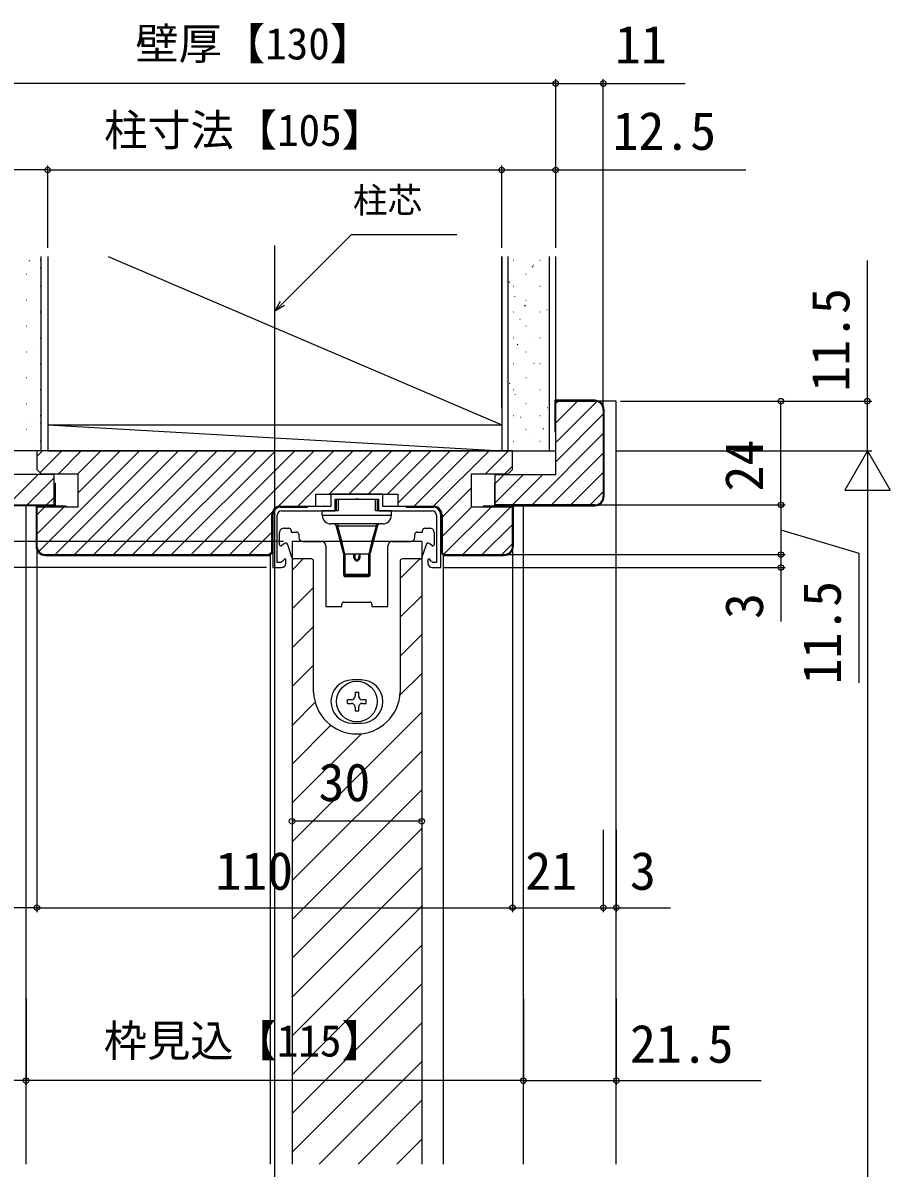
# Model space of a CAD drawing. Units: millimetres, scale not verified. Extents: x -525 to 525, y -783 to 779.
# Drawn here: x -405.2 to -204.7, y 326 to 590.9 of the extents above; entities that cross this region are included whole.
import ezdxf
from ezdxf.enums import TextEntityAlignment as Align

# ---------------------------------------------------------------- set-up
doc = ezdxf.new("R2010")
doc.units = ezdxf.units.MM
doc.header["$LTSCALE"] = 4
for name, color, linetype in [('0-3_YKK_11', 7, 'Continuous'), ('0-5_YKK_12', 2, 'Continuous'), ('0-6_YKK_13', 4, 'Continuous'), ('0-8_YKK_D', 6, 'Continuous'), ('0-A_YSS_K', 3, 'Continuous'), ('0-B_YSS_KE', 3, 'Continuous')]:
    doc.layers.add(name, color=color, linetype=linetype)
doc.styles.add('ＭＳ ゴシック', font='')
doc.styles.get('ＭＳ ゴシック').set_extended_font_data('MS Gothic')

msp = doc.modelspace()

# ---------------------------------------------------------------- linework, layer by layer
at = {"layer": '0-3_YKK_11'}
for points in [[(-310.6, 479.012), (-322, 479.012), (-322, 481.912), (-334, 481.912), (-334, 479.012), (-345.4, 479.012)], [(-345.4, 478.012), (-333, 478.012), (-333, 480.712), (-328.458, 480.712), (-328.275, 480.832), (-327.725, 480.832), (-327.542, 480.712), (-323, 480.712), (-323, 478.012), (-310.6, 478.012)], [(-347.4, 477.012), (-347.4, 464.912), (-345.4, 464.912)], [(-345.897, 466.112), (-346.4, 466.112), (-346.4, 477.012)], [(-310.6, 464.912), (-308.6, 464.912), (-308.6, 477.012)], [(-309.6, 477.012), (-309.6, 466.112), (-310.103, 466.112)], [(-344.4, 465.912), (-344.4, 466.782), (-344.692, 466.903), (-345.19, 466.404)], [(-310.81, 466.404), (-311.308, 466.903), (-311.6, 466.782), (-311.6, 465.912)]]:
    msp.add_lwpolyline(points, dxfattribs=at)
for centre, radius, start, end in [((-345.4, 477.012), 2, 90, 180), ((-345.4, 477.012), 1, 90, 180), ((-310.6, 477.012), 2, 360, 90), ((-310.6, 477.012), 1, 0, 90), ((-345.897, 467.112), 1, 270, 315), ((-310.103, 467.112), 1, 225, 270), ((-345.4, 465.912), 1, 270, 360), ((-310.6, 465.912), 1, 180, 270)]:
    msp.add_arc(centre, radius, start, end, dxfattribs=at)
at = {"layer": '0-5_YKK_12'}
for p, q in [((-347, 141.912), (-347, 539.412)), ((-268.001, 503.412), (-282.003, 503.412)), ((-268.001, 326.912), (-268.001, 503.412)), ((-404.5, 326.912), (-404.5, 479.412)), ((-289.5, 326.912), (-289.5, 479.412)), ((-343, 470.912), (-343, 326.912)), ((-313, 470.912), (-313, 326.912)), ((-348, 326.912), (-348, 468.112)), ((-342.984, 464.327), (-340.399, 466.912)), ((-317.984, 462.386), (-313.459, 466.912)), ((-308, 326.912), (-308, 468.112)), ((-342.984, 455.346), (-337.984, 460.346)), ((-317.984, 453.406), (-313, 458.39)), ((-342.984, 446.366), (-337.984, 451.366)), ((-317.984, 444.425), (-313, 449.41)), ((-342.984, 437.386), (-337.984, 442.386)), ((-318.032, 435.398), (-313, 440.429)), ((-342.984, 428.406), (-337.63, 433.76)), ((-342.984, 401.465), (-313, 431.449)), ((-342.984, 419.425), (-333.993, 428.417)), ((-342.984, 410.445), (-326.966, 426.464)), ((-342.984, 392.485), (-313, 422.469)), ((-342.984, 383.504), (-313, 413.489)), ((-342.984, 374.524), (-313, 404.508)), ((-342.984, 365.544), (-313, 395.528)), ((-342.984, 356.564), (-313, 386.548)), ((-342.984, 347.583), (-313, 377.568)), ((-342.984, 338.603), (-313, 368.587)), ((-342.984, 329.623), (-313, 359.607)), ((-336.715, 326.912), (-313, 350.627)), ((-327.735, 326.912), (-313, 341.647)), ((-318.755, 326.912), (-313, 332.666))]:
    msp.add_line(p, q, dxfattribs=at)
at = {"layer": '0-6_YKK_13'}
for p, q in [((-332.8, 480.712), (-332.8, 478.012)), ((-332.8, 480.712), (-323.2, 480.712)), ((-332.343, 480.712), (-332.343, 478.012)), ((-323.657, 478.012), (-323.657, 480.712)), ((-323.2, 478.012), (-323.2, 480.712)), ((-336, 477.012), (-336, 478.012)), ((-332.343, 478.012), (-336, 478.012)), ((-336, 477.012), (-320, 477.012)), ((-320, 478.012), (-323.657, 478.012)), ((-320, 477.012), (-320, 478.012)), ((-322, 475.012), (-334, 475.012)), ((-331.06, 468.234), (-332.776, 474.641)), ((-332.431, 474.512), (-332.776, 474.641)), ((-332.431, 475.012), (-332.431, 474.512)), ((-331.493, 471.012), (-332.431, 474.512)), ((-323.569, 474.512), (-332.431, 474.512)), ((-323.224, 474.641), (-324.94, 468.234)), ((-323.569, 474.512), (-324.507, 471.012)), ((-323.569, 475.012), (-323.569, 474.512)), ((-323.224, 474.641), (-323.569, 474.512)), ((-345.9, 470.212), (-345.9, 473.012)), ((-344.9, 474.012), (-343.7, 474.012)), ((-343.2, 473.512), (-343.2, 473.112)), ((-343.2, 473.112), (-341.9, 473.112)), ((-341.4, 472.612), (-341.4, 471.912)), ((-314.6, 471.912), (-314.6, 472.612)), ((-314.1, 473.112), (-312.8, 473.112)), ((-312.8, 473.112), (-312.8, 473.512)), ((-312.3, 474.012), (-311.1, 474.012)), ((-310.1, 473.012), (-310.1, 470.212)), ((-345.511, 469.912), (-345.6, 469.912)), ((-344.937, 470.309), (-345.316, 469.984)), ((-344.798, 470.428), (-344.937, 470.309)), ((-344.76, 470.457), (-344.798, 470.428)), ((-343.035, 467.317), (-343.998, 470.206)), ((-313, 470.912), (-343, 470.912)), ((-340.4, 470.912), (-336.2, 470.912)), ((-331.783, 470.934), (-331.493, 471.012)), ((-330.77, 468.012), (-331.493, 471.012)), ((-331.493, 471.012), (-324.507, 471.012)), ((-324.507, 471.012), (-325.23, 468.012)), ((-324.217, 470.934), (-324.507, 471.012)), ((-319.8, 470.912), (-315.6, 470.912)), ((-312.002, 470.206), (-312.965, 467.317)), ((-311.202, 470.428), (-311.24, 470.457)), ((-311.063, 470.309), (-311.202, 470.428)), ((-310.684, 469.984), (-311.063, 470.309)), ((-310.4, 469.912), (-310.489, 469.912)), ((-342.968, 467.117), (-343.035, 467.317)), ((-338.5, 466.912), (-342.684, 466.912)), ((-331, 463.123), (-331, 468.121)), ((-325.23, 468.012), (-330.77, 468.012)), ((-330.7, 462.823), (-330.7, 468.012)), ((-328.8, 468.012), (-328.8, 467.596)), ((-328.5, 468.012), (-328.5, 467.633)), ((-327.5, 468.012), (-327.5, 467.633)), ((-327.2, 467.596), (-327.2, 468.012)), ((-325.3, 468.012), (-325.3, 462.823)), ((-325, 468.121), (-325, 463.123)), ((-318, 466.412), (-318, 454.312)), ((-313.316, 466.912), (-317.5, 466.912)), ((-312.965, 467.317), (-313.032, 467.117)), ((-330.7, 463.42), (-325.3, 463.42)), ((-330.7, 463.086), (-325.3, 463.086)), ((-330.7, 462.83), (-325.3, 462.83)), ((-330.7, 462.823), (-325.3, 462.823)), ((-331.5, 455.912), (-331.5, 456.412)), ((-331, 456.912), (-325, 456.912)), ((-324.5, 456.412), (-324.5, 455.912)), ((-318, 454.312), (-318, 436.112)), ((-327, 438.912), (-329, 438.912)), ((-328.42, 436.062), (-327.58, 436.062)), ((-328.42, 436.062), (-328.42, 435.172)), ((-327.58, 435.172), (-327.58, 436.062)), ((-330.15, 433.492), (-330.15, 434.332)), ((-329.26, 434.332), (-330.15, 434.332)), ((-330.15, 433.492), (-329.26, 433.492)), ((-328.42, 432.652), (-328.42, 431.762)), ((-327.58, 431.762), (-327.58, 432.652)), ((-325.85, 434.332), (-326.74, 434.332)), ((-326.74, 433.492), (-325.85, 433.492)), ((-326.74, 433.492), (-325.85, 433.492)), ((-325.85, 433.492), (-325.85, 434.332)), ((-328.42, 431.762), (-327.58, 431.762)), ((-329, 428.912), (-327, 428.912))]:
    msp.add_line(p, q, dxfattribs=at)
for points in [[(-335.2, 469.912), (-335.2, 455.912), (-331.5, 455.912)], [(-324.5, 455.912), (-320.8, 455.912), (-320.8, 469.912)], [(-338, 436.119), (-338, 454.312), (-338, 466.412)], [(-328.8, 467.596), (-328.769, 467.596), (-328.739, 467.597), (-328.708, 467.598), (-328.678, 467.599), (-328.647, 467.601), (-328.616, 467.604), (-328.586, 467.607), (-328.556, 467.612), (-328.526, 467.618), (-328.5, 467.633)], [(-328.8, 467.596), (-328.791, 467.427), (-328.763, 467.26), (-328.717, 467.098), (-328.651, 466.943), (-328.563, 466.799), (-328.453, 466.671), (-328.32, 466.567), (-328.167, 466.498), (-328, 466.473), (-327.833, 466.498), (-327.68, 466.567), (-327.547, 466.671), (-327.437, 466.799), (-327.349, 466.943), (-327.283, 467.098), (-327.237, 467.26), (-327.209, 467.427), (-327.2, 467.596)], [(-328.5, 467.633), (-328.496, 467.517), (-328.485, 467.402), (-328.465, 467.289), (-328.437, 467.177), (-328.399, 467.067), (-328.35, 466.963), (-328.288, 466.865), (-328.209, 466.781), (-328.112, 466.719), (-328, 466.694), (-327.888, 466.719), (-327.791, 466.781), (-327.712, 466.865), (-327.65, 466.963), (-327.601, 467.067), (-327.563, 467.177), (-327.535, 467.289), (-327.515, 467.402), (-327.504, 467.517), (-327.5, 467.633)], [(-327.2, 467.596), (-327.231, 467.596), (-327.261, 467.597), (-327.292, 467.598), (-327.322, 467.599), (-327.353, 467.601), (-327.384, 467.604), (-327.414, 467.607), (-327.444, 467.612), (-327.474, 467.618), (-327.5, 467.633)], [(-330.7, 463.42), (-330.731, 463.42), (-330.761, 463.42), (-330.792, 463.419), (-330.822, 463.417), (-330.853, 463.415), (-330.884, 463.413), (-330.914, 463.409), (-330.944, 463.405), (-330.974, 463.399), (-331, 463.384), (-330.994, 463.326), (-330.977, 463.27), (-330.949, 463.218), (-330.912, 463.173), (-330.866, 463.136), (-330.814, 463.109), (-330.758, 463.092), (-330.7, 463.086)], [(-331, 463.123), (-330.993, 463.065), (-330.975, 463.01), (-330.947, 462.959), (-330.91, 462.915), (-330.865, 462.879), (-330.813, 462.852), (-330.758, 462.836), (-330.7, 462.83)], [(-325, 463.384), (-325.026, 463.399), (-325.056, 463.405), (-325.086, 463.409), (-325.116, 463.413), (-325.147, 463.415), (-325.178, 463.417), (-325.208, 463.419), (-325.239, 463.42), (-325.269, 463.42), (-325.3, 463.42)], [(-325.3, 463.086), (-325.242, 463.092), (-325.186, 463.109), (-325.134, 463.136), (-325.088, 463.173), (-325.051, 463.218), (-325.023, 463.27), (-325.006, 463.326), (-325, 463.384)], [(-325, 463.123), (-325.007, 463.065), (-325.025, 463.01), (-325.053, 462.959), (-325.09, 462.915), (-325.135, 462.879), (-325.187, 462.852), (-325.242, 462.836), (-325.3, 462.83)]]:
    msp.add_lwpolyline(points, dxfattribs=at)
msp.add_circle((-328, 433.912), 4.7, dxfattribs=at)
for centre, radius, start, end in [((-334, 477.012), 2, 180, 270), ((-322, 477.012), 2, 270, 0), ((-333.259, 474.512), 0.5, 15, 89.80906), ((-322.741, 474.512), 0.5, 90.67994, 165), ((-344.9, 473.012), 1, 93.6951, 180), ((-344.9, 473.012), 1, 90, 93.6951), ((-343.7, 473.512), 0.5, 0, 90), ((-341.9, 472.612), 0.5, 0, 90), ((-340.4, 471.912), 1, 180, 270), ((-315.6, 471.912), 1, 270, 0), ((-314.1, 472.612), 0.5, 90, 180), ((-312.3, 473.512), 0.5, 90, 180), ((-311.1, 473.012), 1, 86.3049, 90), ((-311.1, 473.012), 1, 0, 86.3049), ((-345.6, 470.212), 0.3, 180, 270), ((-345.511, 470.212), 0.3, 270, 310.60129), ((-344.473, 470.048), 0.5, 18.43495, 125.07316), ((-336.2, 469.912), 1, 0, 90), ((-319.8, 469.912), 1, 90, 180), ((-311.527, 470.048), 0.5, 54.92684, 161.56505), ((-310.489, 470.212), 0.3, 229.39871, 270), ((-310.4, 470.212), 0.3, 270, 0), ((-342.684, 467.212), 0.3, 198.43495, 270), ((-338.5, 466.412), 0.5, 0, 90), ((-330.77, 468.312), 0.3, 195, 270), ((-325.23, 468.312), 0.3, 270, 345), ((-317.5, 466.412), 0.5, 90, 180), ((-313.316, 467.212), 0.3, 270, 341.56505), ((-330.706, 463.128), 0.294, 180.00014, 180.79402), ((-330.705, 463.128), 0.295, 180.7939, 181.00886), ((-330.7, 463.123), 0.3, 180, 270), ((-325.3, 463.123), 0.3, 270, 0), ((-325.294, 463.128), 0.294, 359.20598, 359.99986), ((-325.295, 463.128), 0.295, 358.99114, 359.2061), ((-331, 456.412), 0.5, 90, 180), ((-325, 456.412), 0.5, 0, 90), ((-329, 433.912), 5, 90, 270), ((-327, 433.912), 5, 270, 90), ((-337.5, 436.119), 0.5, 180, 181.79037), ((-328, 436.416), 10.005, 181.79037, 358.25523), ((-329.26, 435.172), 0.84, 270, 0), ((-326.74, 435.172), 0.84, 180, 270), ((-329.26, 432.652), 0.84, 0, 90), ((-326.74, 432.652), 0.84, 90, 180)]:
    msp.add_arc(centre, radius, start, end, dxfattribs=at)
at = {"layer": '0-8_YKK_D'}
for p, q in [((-282, 538.912), (-282, 577.912)), ((-282, 538.912), (-282, 577.912)), ((-271.003, 502.412), (-271.003, 577.912)), ((-282, 576.912), (-412, 576.912)), ((-399.5, 538.912), (-399.5, 557.912)), ((-399.5, 538.912), (-399.5, 557.912)), ((-399.5, 556.912), (-294.5, 556.912)), ((-294.5, 538.912), (-294.5, 557.912)), ((-294.5, 538.912), (-294.5, 557.912)), ((-282, 538.912), (-282, 557.912)), ((-267.001, 503.412), (-208.935, 503.412)), ((-267.001, 503.412), (-228.935, 503.412)), ((-229.935, 479.412), (-229.935, 503.412)), ((-267.984, 491.912), (-208.935, 491.912)), ((-266.001, 491.912), (-208.935, 491.912)), ((-209.935, 491.912), (-215.185, 482.818)), ((-209.935, 491.912), (-204.685, 482.818)), ((-209.935, 491.912), (-209.935, 473.725)), ((-215.185, 482.818), (-204.685, 482.818)), ((-209.935, 481.412), (-209.935, 169.412)), ((-272.003, 479.412), (-228.935, 479.412)), ((-272.003, 479.412), (-228.935, 479.412)), ((-229.935, 479.412), (-229.935, 467.912)), ((-344.999, 470.912), (-504.212, 470.912)), ((-344.999, 470.912), (-504.194, 470.912)), ((-344.999, 470.912), (-484.212, 470.912)), ((-402, 468.912), (-402, 385.212)), ((-293, 467.912), (-228.935, 467.912)), ((-292, 468.912), (-292, 385.212)), ((-266.001, 467.912), (-228.935, 467.912)), ((-348.899, 464.912), (-484.212, 464.912)), ((-308.1, 464.912), (-228.935, 464.912)), ((-313, 406.212), (-343, 406.212)), ((-402, 404.212), (-402, 385.212)), ((-292, 404.212), (-292, 385.212)), ((-271.003, 404.212), (-271.003, 385.212)), ((-271.003, 404.212), (-271.003, 385.212)), ((-268.001, 404.212), (-268.001, 385.212)), ((-402, 386.212), (-422.997, 386.212)), ((-402, 386.212), (-292, 386.212)), ((-292, 386.212), (-271.003, 386.212)), ((-404.5, 365.212), (-404.5, 345.212)), ((-404.5, 365.212), (-404.5, 345.212)), ((-289.5, 365.212), (-289.5, 345.212)), ((-289.5, 365.212), (-289.5, 345.212)), ((-268.001, 365.212), (-268.001, 345.212)), ((-289.5, 346.212), (-404.5, 346.212))]:
    msp.add_line(p, q, dxfattribs=at)
for points in [[(-282, 576.912), (-271.003, 576.912), (-252.113, 576.912)], [(-399.5, 556.912), (-412, 556.912), (-456.739, 556.912)], [(-294.5, 556.912), (-282, 556.912), (-238.024, 556.912)], [(-347, 524.246), (-345.197, 526.049), (-329.235, 542.011), (-304.843, 542.011)], [(-209.935, 491.912), (-209.935, 503.412), (-209.935, 535.962)], [(-344.714, 525.566), (-347, 524.246), (-345.68, 526.532)], [(-229.935, 473.662), (-211.935, 468.22), (-211.935, 438.22)], [(-229.935, 467.912), (-229.935, 464.912), (-229.935, 452.407)], [(-271.003, 386.212), (-268.001, 386.212), (-255.497, 386.212)], [(-404.5, 346.212), (-425.999, 346.212), (-459.503, 346.212)], [(-289.5, 346.212), (-268.001, 346.212), (-234.497, 346.212)]]:
    msp.add_lwpolyline(points, dxfattribs=at)
for centre in [(-282, 576.912), (-282, 576.912), (-271.003, 576.912), (-399.5, 556.912), (-399.5, 556.912), (-294.5, 556.912), (-294.5, 556.912), (-282, 556.912), (-229.935, 503.412), (-209.935, 503.412), (-229.935, 479.412), (-229.935, 479.412), (-229.935, 467.912), (-229.935, 467.912), (-229.935, 464.912), (-343, 406.212), (-313, 406.212), (-402, 386.212), (-402, 386.212), (-292, 386.212), (-292, 386.212), (-271.003, 386.212), (-271.003, 386.212), (-268.001, 386.212), (-404.5, 346.212), (-404.5, 346.212), (-289.5, 346.212), (-289.5, 346.212), (-268.001, 346.212)]:
    msp.add_circle(centre, 0.637, dxfattribs=at)
at = {"layer": '0-A_YSS_K'}
for p, q in [((-403.761, 535.849), (-403.594, 535.96)), ((-401.234, 536.016), (-401.134, 536.016)), ((-401, 491.912), (-401, 536.912)), ((-399.5, 536.912), (-399.5, 501.912)), ((-385.5, 536.912), (-294.5, 497.912)), ((-294.5, 501.912), (-294.5, 536.912)), ((-293, 491.912), (-293, 536.912)), ((-291.794, 536.016), (-291.694, 536.016)), ((-285.714, 536.016), (-285.614, 536.016)), ((-283.5, 536.912), (-283.5, 491.912)), ((-282, 491.912), (-282, 536.912)), ((-404.464, 532.786), (-404.364, 532.786)), ((-401.207, 534.265), (-401.188, 534.272)), ((-292.771, 532.891), (-292.752, 532.898)), ((-288.944, 532.786), (-288.844, 532.786)), ((-287.428, 534.493), (-287.261, 534.603)), ((-287.19, 534.867), (-287.171, 534.874)), ((-401.234, 530.036), (-401.134, 530.036)), ((-292.806, 530.933), (-292.639, 531.043)), ((-291.794, 530.036), (-291.694, 530.036)), ((-285.714, 530.036), (-285.614, 530.036)), ((-291.479, 527.667), (-291.46, 527.674)), ((-285.993, 529.61), (-285.974, 529.616)), ((-404.464, 526.806), (-404.364, 526.806)), ((-289.196, 525.486), (-289.03, 525.597)), ((-288.944, 526.806), (-288.844, 526.806)), ((-401.234, 524.056), (-401.134, 524.056)), ((-291.794, 524.056), (-291.694, 524.056)), ((-290.281, 522.409), (-290.262, 522.416)), ((-285.714, 524.056), (-285.614, 524.056)), ((-284.041, 524.619), (-284.022, 524.626)), ((-404.464, 520.826), (-404.364, 520.826)), ((-404.204, 521.84), (-404.185, 521.847)), ((-288.944, 520.826), (-288.844, 520.826)), ((-401.234, 518.076), (-401.134, 518.076)), ((-291.794, 518.076), (-291.694, 518.076)), ((-288.329, 517.418), (-288.31, 517.425)), ((-285.714, 518.076), (-285.614, 518.076)), ((-404.464, 514.846), (-404.364, 514.846)), ((-403.006, 516.583), (-402.987, 516.589)), ((-290.965, 516.48), (-290.799, 516.59)), ((-288.944, 514.846), (-288.844, 514.846)), ((-401.234, 512.096), (-401.134, 512.096)), ((-401.054, 511.592), (-401.035, 511.599)), ((-291.794, 512.096), (-291.694, 512.096)), ((-287.037, 512.194), (-287.018, 512.201)), ((-285.714, 512.096), (-285.614, 512.096)), ((-404.464, 508.866), (-404.364, 508.866)), ((-292.617, 510.218), (-292.599, 510.225)), ((-288.944, 508.866), (-288.844, 508.866)), ((-401.234, 506.116), (-401.134, 506.116)), ((-292.734, 507.473), (-292.567, 507.584)), ((-291.794, 506.116), (-291.694, 506.116)), ((-285.839, 506.936), (-285.82, 506.943)), ((-285.714, 506.116), (-285.614, 506.116)), ((-291.325, 504.994), (-291.307, 505)), ((-404.464, 502.886), (-404.364, 502.886)), ((-288.944, 502.886), (-288.844, 502.886)), ((-283.887, 501.946), (-283.869, 501.952)), ((-282, 502.86), (-281.449, 503.412)), ((-282, 498.37), (-276.959, 503.412)), ((-282, 493.88), (-272.526, 503.354)), ((-404.05, 499.167), (-404.031, 499.174)), ((-401.234, 500.136), (-401.134, 500.136)), ((-401.231, 498.346), (-401.064, 498.456)), ((-291.794, 500.136), (-291.694, 500.136)), ((-290.128, 499.736), (-290.109, 499.742)), ((-285.714, 500.136), (-285.614, 500.136)), ((-282.002, 489.388), (-271.003, 500.387)), ((-404.464, 496.906), (-404.364, 496.906)), ((-399.5, 497.912), (-294.5, 497.912)), ((-399.5, 497.912), (-294.5, 491.912)), ((-288.944, 496.906), (-288.844, 496.906)), ((-287.488, 479.412), (-271.003, 495.896)), ((-284.898, 496.989), (-284.731, 497.099)), ((-402.852, 493.909), (-402.834, 493.916)), ((-401.234, 494.156), (-401.134, 494.156)), ((-291.794, 494.156), (-291.694, 494.156)), ((-288.176, 494.745), (-288.157, 494.752)), ((-285.714, 494.156), (-285.614, 494.156)), ((-402, 490.623), (-400.712, 491.912)), ((-401.539, 468.634), (-378.261, 491.912)), ((-401.261, 486.872), (-396.222, 491.912)), ((-399.5, 491.912), (-294.5, 491.912)), ((-397.771, 467.912), (-373.771, 491.912)), ((-397.032, 486.612), (-391.732, 491.912)), ((-393.281, 467.912), (-369.281, 491.912)), ((-392.541, 486.612), (-387.241, 491.912)), ((-392.5, 482.163), (-382.751, 491.912)), ((-388.791, 467.912), (-364.791, 491.912)), ((-384.301, 467.912), (-360.301, 491.912)), ((-379.811, 467.912), (-355.811, 491.912)), ((-375.32, 467.912), (-351.32, 491.912)), ((-370.83, 467.912), (-346.83, 491.912)), ((-366.34, 467.912), (-342.34, 491.912)), ((-361.85, 467.912), (-337.85, 491.912)), ((-346.232, 479.04), (-333.36, 491.912)), ((-341.67, 479.112), (-328.87, 491.912)), ((-334.38, 481.912), (-324.38, 491.912)), ((-329.89, 481.912), (-319.89, 491.912)), ((-325.399, 481.912), (-315.399, 491.912)), ((-320.909, 481.912), (-310.909, 491.912)), ((-318.5, 479.831), (-306.419, 491.912)), ((-314.729, 479.112), (-301.929, 491.912)), ((-310.24, 479.111), (-297.439, 491.912)), ((-298.249, 486.612), (-292.949, 491.912)), ((-282.998, 479.412), (-271.003, 491.406)), ((-293.759, 486.612), (-292, 488.37)), ((-408.722, 479.412), (-401.722, 486.412)), ((-404.232, 479.412), (-397.997, 485.647)), ((-296.003, 484.367), (-293.959, 486.412)), ((-296.003, 479.877), (-289.469, 486.412)), ((-291.978, 479.412), (-284.978, 486.412)), ((-278.508, 479.412), (-271.003, 486.916)), ((-308.3, 476.56), (-301.5, 483.36)), ((-274.018, 479.412), (-271.003, 482.426)), ((-399.741, 479.412), (-397.997, 481.156)), ((-402, 477.153), (-400.241, 478.912)), ((-402, 472.663), (-395.751, 478.912)), ((-357.36, 467.912), (-347.628, 477.644)), ((-308.3, 472.07), (-301.459, 478.912)), ((-307.884, 467.996), (-296.969, 478.912)), ((-303.478, 467.912), (-292.478, 478.912)), ((-298.988, 467.912), (-292, 474.9)), ((-352.87, 467.912), (-347.7, 473.081)), ((-294.498, 467.912), (-292, 470.41)), ((-348.38, 467.912), (-347.7, 468.591))]:
    msp.add_line(p, q, dxfattribs=at)
for points in [[(-399.5, 536.912), (-399.5, 491.912), (-412, 491.912)], [(-294.5, 536.912), (-294.5, 491.912), (-282, 491.912)]]:
    msp.add_lwpolyline(points, dxfattribs=at)
at = {"layer": '0-B_YSS_KE'}
for p, q in [((-271.003, 501.412), (-271.003, 481.412)), ((-270.803, 481.412), (-270.803, 501.412))]:
    msp.add_line(p, q, dxfattribs=at)
for points in [[(-273.003, 503.612), (-282.203, 503.612), (-282.203, 496.412), (-282.003, 496.412)], [(-282.003, 486.412), (-282.003, 503.412), (-273.003, 503.412)], [(-292, 469.912), (-292, 478.912), (-299, 478.912), (-301.5, 478.912), (-301.5, 486.612), (-293, 486.612), (-292, 487.612), (-292, 491.912), (-402, 491.912), (-402, 487.612), (-401, 486.612), (-392.5, 486.612), (-392.5, 478.912), (-395, 478.912), (-402, 478.912), (-402, 469.912)], [(-420.997, 479.412), (-397.997, 479.412), (-397.997, 486.412), (-411.997, 486.412)], [(-273.003, 479.412), (-296.003, 479.412), (-296.003, 486.412), (-282.003, 486.412)], [(-397.997, 484.412), (-397.797, 484.412), (-397.797, 479.212), (-420.997, 479.212)], [(-296.003, 484.412), (-296.203, 484.412), (-296.203, 479.212), (-273.003, 479.212)], [(-345.7, 479.112), (-337.5, 479.112), (-337.5, 481.912), (-318.5, 481.912), (-318.5, 479.112), (-310.3, 479.112)], [(-395.2, 478.912), (-395.2, 479.112), (-402.2, 479.112), (-402.2, 469.912)], [(-400, 467.712), (-348.117, 467.712), (-347.5, 468.329), (-347.5, 477.112)], [(-400, 467.912), (-348.2, 467.912), (-347.7, 468.412), (-347.7, 477.112)], [(-345.7, 478.912), (-339.4, 478.912), (-339.4, 479.112)], [(-316.6, 479.112), (-316.6, 478.912), (-310.3, 478.912)], [(-308.5, 477.112), (-308.5, 468.329), (-307.883, 467.712), (-294, 467.712)], [(-308.3, 477.112), (-308.3, 468.412), (-307.8, 467.912), (-294, 467.912)], [(-291.8, 469.912), (-291.8, 479.112), (-298.8, 479.112), (-298.8, 478.912)]]:
    msp.add_lwpolyline(points, dxfattribs=at)
for centre, radius, start, end in [((-273.003, 501.412), 2.2, 360, 90), ((-273.003, 501.412), 2, 0, 90), ((-273.003, 481.412), 2, 270, 0), ((-273.003, 481.412), 2.2, 270, 0), ((-345.7, 477.112), 2, 90, 180), ((-345.7, 477.112), 1.8, 90, 180), ((-310.3, 477.112), 2, 0, 90), ((-310.3, 477.112), 1.8, 0, 90), ((-400, 469.912), 2.2, 180, 270), ((-400, 469.912), 2, 180, 270), ((-294, 469.912), 2.2, 270, 0), ((-294, 469.912), 2, 270, 0)]:
    msp.add_arc(centre, radius, start, end, dxfattribs=at)

# ---------------------------------------------------------------- texts
at = {"layer": '0-8_YKK_D', "style": 'ＭＳ ゴシック'}
for s, height, p in [('壁厚【130】', 7.331, (-379.216, 580.275)), ('11', 8.798, (-268.294, 578.912)), ('柱寸法【105】', 7.331, (-386.46, 560.275)), ('12.5', 8.798, (-268.865, 558.912)), ('柱芯', 5.865, (-328.906, 545.219)), ('30', 8.798, (-336.864, 408.212)), ('110', 8.798, (-360.705, 387.712)), ('21', 8.798, (-289.036, 387.712)), ('3', 8.798, (-264.837, 387.712)), ('枠見込【115】', 7.331, (-386.517, 349.575)), ('21.5', 8.798, (-264.837, 347.712))]:
    msp.add_text(s, height=height, dxfattribs=at).set_placement(p, align=Align.BOTTOM_LEFT)
for s, p in [('11.5', (-211.435, 505.621)), ('24', (-231.435, 482.514)), ('11.5', (-213.435, 437.879)), ('3', (-231.435, 453.021))]:
    msp.add_text(s, height=8.798, rotation=90, dxfattribs=at).set_placement(p, align=Align.BOTTOM_LEFT)

doc.saveas('drawing.dxf')
